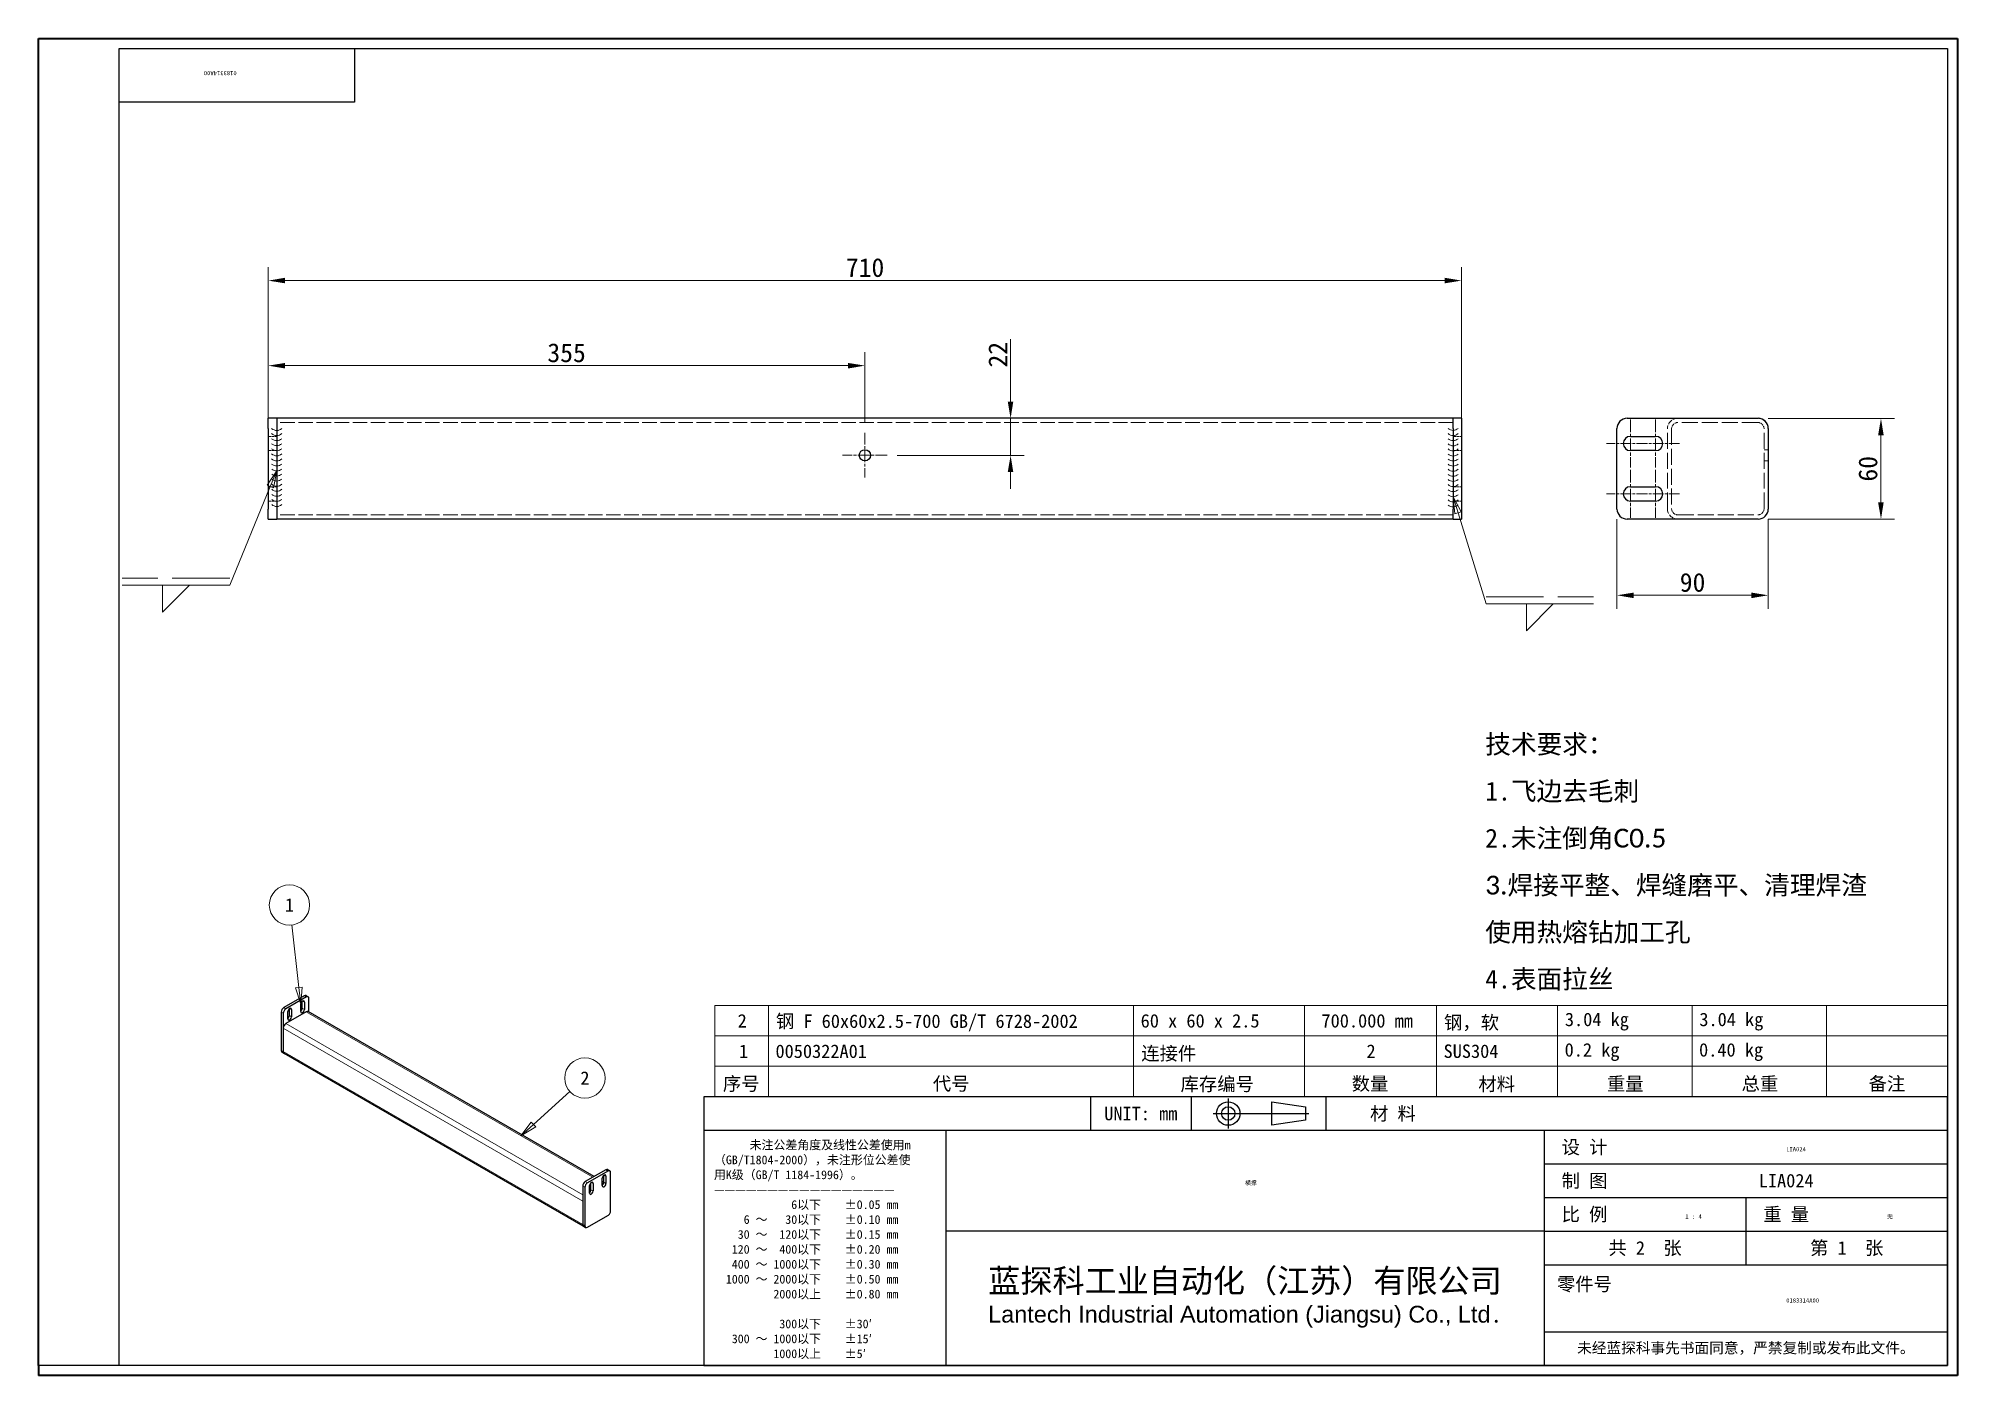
# Model space of a CAD drawing. Header units: millimetres. Extents: x 24 to 1166, y 22 to 818.
import ezdxf
from ezdxf.enums import TextEntityAlignment as Align

# ---------------------------------------------------------------- set-up
doc = ezdxf.new("R2018")
doc.units = ezdxf.units.MM
doc.header["$LTSCALE"] = 4
doc.linetypes.add('CHAIN', pattern=[0.3543, 0.2362, -0.0295, 0.0591, -0.0295])
doc.linetypes.add('DASHED', pattern=[0.2067, 0.1654, -0.0413])
for name, color, linetype, lineweight in [('1', 7, 'Continuous', 18), ('可见 (ISO)', 7, 'Continuous', 25), ('可见窄的 (ISO)', 7, 'Continuous', 18), ('图框 (ISO)', 7, 'Continuous', 35), ('标题 (ISO)', 7, 'Continuous', 25)]:
    doc.layers.add(name, color=color, linetype=linetype, lineweight=lineweight)
for name, color, linetype, lineweight, true_color in [('中心标记 (ISO)', 1, 'CHAIN', 18, 0xff0000), ('尺寸 (ISO)', 7, 'Continuous', 18, 0x008000), ('符号 (ISO)', 7, 'Continuous', 18, 0x008000), ('隐藏 (ISO)', 5, 'DASHED', 18, 0x0000ff)]:
    doc.layers.add(name, color=color, linetype=linetype, lineweight=lineweight, true_color=true_color)
doc.styles.get("Standard").update_dxf_attribs({"font": 'simfang.ttf'})
doc.styles.add('文本样式164', font='SimSun.ttf')
doc.styles.add('最新国标', font='simfang.ttf')
doc.styles.add('注释文本 (ISO)', font='simfang.ttf')
doc.dimstyles.new('默认 (GB)', dxfattribs={"dimscale": 4, "dimtxt": 2.8, "dimasz": 2.5, "dimexe": 2, "dimexo": 1.5, "dimgap": 0.5, "dimtad": 1, "dimtoh": 1, "dimdsep": 46, "dimtxsty": '最新国标', "dimcen": 0.09, "dimdle": 10, "dimclrd": 256, "dimclre": 256, "dimclrt": 256, "dimaunit": 1, "dimadec": 3, "dimazin": 2, "dimtfac": 0.535714, "dimtdec": 3, "dimtmove": 0, "dimatfit": 3, "dimfxl": 0, "dimtolj": 1, "dimlwd": -1, "dimlwe": -1, "dimarcsym": 0})

# ---------------------------------------------------------------- blocks, each defined once
blk = doc.blocks.new('图框 最新国标')
at = {"layer": '图框 (ISO)'}
for p, q in [((6, 7), (6, 204.5)), ((6, 204.5), (291.5, 204.5)), ((291.5, 204.5), (291.5, 5.5)), ((6, 7), (6, 5.5)), ((6, 7), (6, 5.5)), ((291.5, 5.5), (6, 5.5))]:
    blk.add_line(p, q, dxfattribs=at)
at = {"layer": '图框 (ISO)', "color": 7, "linetype": 'Continuous', "lineweight": 25}
for p, q in [((18, 203), (290, 203)), ((18, 7), (18, 203)), ((18, 203), (290, 203)), ((53, 203), (53, 195)), ((290, 203), (290, 7)), ((290, 203), (290, 7)), ((53, 195), (18, 195)), ((290, 7), (6, 7)), ((290, 7), (18, 7))]:
    blk.add_line(p, q, dxfattribs=at)
at = {"layer": '图框 (ISO)', "lineweight": 30}
blk.add_attdef('零件代号', text='', height=2.5, rotation=180, dxfattribs=at).set_placement((35.5, 199), align=Align.MIDDLE_CENTER)
blk = doc.blocks.new('标题栏 最新国标')
at = {"layer": '标题 (ISO)'}
for p, q in [((381.98, -183.84), (196.98, -183.84)), ((196.98, -183.84), (196.98, -223.84)), ((254.48, -183.84), (254.48, -188.84)), ((269.48, -183.84), (269.48, -188.84)), ((281.48, -188.09), (281.48, -184.59)), ((281.48, -184.59), (286.48, -185.34)), ((286.48, -185.34), (286.48, -187.34)), ((289.48, -183.84), (289.48, -188.84)), ((381.98, -223.84), (381.98, -183.84)), ((383.48, -183.84), (383.48, -225.34)), ((286.48, -187.34), (281.48, -188.09)), ((196.98, -188.84), (381.98, -188.84)), ((232.98, -188.84), (232.98, -223.84)), ((321.98, -188.84), (321.98, -223.84)), ((321.98, -193.84), (381.98, -193.84)), ((321.98, -198.84), (381.98, -198.84)), ((351.98, -198.84), (351.98, -208.84)), ((321.98, -203.84), (232.98, -203.84)), ((321.98, -203.84), (381.98, -203.84)), ((321.98, -208.84), (381.98, -208.84)), ((321.98, -218.84), (381.98, -218.84)), ((196.98, -223.84), (381.98, -223.84)), ((383.48, -225.34), (196.98, -225.34))]:
    blk.add_line(p, q, dxfattribs=at)
at = {"layer": '标题 (ISO)', "linetype": 'CHAIN', "ltscale": 5.000333}
blk.add_line((274.98, -184.09), (274.98, -188.59), dxfattribs=at)
at = {"layer": '标题 (ISO)', "linetype": 'CHAIN', "ltscale": 15.834605}
blk.add_line((272.73, -186.34), (286.98, -186.34), dxfattribs=at)
at = {"layer": '标题 (ISO)'}
for radius in [1.75, 1]:
    blk.add_circle((274.98, -186.34), radius, dxfattribs=at)
at = {"layer": '1', "style": '文本样式164'}
for s, p in [('UNIT: mm', (261.98, -186.34)), ('材 料', (299.48, -186.34)), ('设 计', (327.98, -191.34)), ('制 图', (327.98, -196.34)), ('比 例', (327.98, -201.34)), ('重 量', (357.98, -201.34)), ('共 2  张', (336.98, -206.34)), ('第 1  张', (366.98, -206.34))]:
    blk.add_text(s, height=2, dxfattribs=at).set_placement(p, align=Align.MIDDLE_CENTER)
at = {"layer": '标题 (ISO)', "style": '注释文本 (ISO)'}
for s, insert, char_height, attachment_point, line_spacing_factor in [('\\fSimSun|b0|i0;{\\H1.3000;      未注公差角度及线性公差使用m\\P}\\fSimSun|b0|i0;{\\H1.3000;（GB/T1804-2000），未注形位公差使\\P}\\fSimSun|b0|i0;{\\H1.3000;用K级（GB/T 1184-1996）。\\P}\\fSimSun|b0|i0;{\\H1.3000;—————————————————\\P}\\fSimSun|b0|i0;{\\H1.3000;             6以下    ±0.05 mm\\P}\\fSimSun|b0|i0;{\\H1.3000;     6 ～   30以下    ±0.10 mm\\P}\\fSimSun|b0|i0;{\\H1.3000;    30 ～  120以下    ±0.15 mm\\P}\\fSimSun|b0|i0;{\\H1.3000;   120 ～  400以下    ±0.20 mm\\P}\\fSimSun|b0|i0;{\\H1.3000;   400 ～ 1000以下    ±0.30 mm\\P}\\fSimSun|b0|i0;{\\H1.3000;  1000 ～ 2000以下    ±0.50 mm\\P}\\fSimSun|b0|i0;{\\H1.3000;          2000以上    ±0.80 mm\\P}\\fSimSun|b0|i0;{\\H1.3000;\\P}\\fSimSun|b0|i0;{\\H1.3000;           300以下    ±30′\\P}\\fSimSun|b0|i0;{\\H1.3000;   300 ～ 1000以下    ±15′\\P}\\fSimSun|b0|i0;{\\H1.3000;          1000以上    ±5′}', (198.48, -206.63), 1.3, 4, 1.023913), ('\\pxsm0.94;\\fMicrosoft YaHei|b0|i0;{\\H3.5000;蓝探科工业自动化（江苏）有限公司\\P}\\fArial|b0|i0;{\\H2.5000;Lantech Industrial Automation (Jiangsu) Co., Ltd}\\fFangSong|b0|i0;{\\H2.5000;.}', (277.48, -213.84), 2, 5, 0.978695)]:
    blk.add_mtext(s, dxfattribs=dict(at, insert=insert, char_height=char_height, attachment_point=attachment_point, line_spacing_factor=line_spacing_factor))
at = {"layer": '标题 (ISO)', "attachment_point": 5, "style": '注释文本 (ISO)'}
for s, insert, char_height in [('\\fFangSong|b0|i0;LIA024', (357.98, -196.34), 2), ('\\fFangSong|b0|i0;零件号', (327.98, -211.84), 2), ('\\fSimSun|b0|i0;{\\H1.6000;未经蓝探科事先书面同意，严禁复制或发布此文件。}', (351.98, -221.34), 1.6)]:
    blk.add_mtext(s, dxfattribs=dict(at, insert=insert, char_height=char_height))
at = {"layer": '标题 (ISO)', "lineweight": 30, "flags": 104}
for tag, height, p in [('材料', 2, (324.48, -186.34)), ('设计人', 2, (357.98, -191.34)), ('库存编号', 3.5, (277.48, -196.34)), ('视图比例', 2, (342.98, -201.34)), ('质量\\P3;', 2, (372.98, -201.34)), ('零件代号', 3.5, (357.98, -213.84))]:
    blk.add_attdef(tag, text='', height=height, dxfattribs=at).set_placement(p, align=Align.MIDDLE_CENTER)
blk = doc.blocks.new('明细栏')
at = {"layer": '符号 (ISO)'}
for p, q in [((290, 60.58), (106.61, 60.58)), ((106.61, 60.58), (106.61, 51.53)), ((114.61, 60.58), (114.61, 51.53)), ((168.93, 60.58), (168.93, 51.53)), ((194.33, 60.58), (194.33, 51.53)), ((214, 60.58), (214, 51.53)), ((232, 60.58), (232, 51.53)), ((252, 60.58), (252, 51.53)), ((272, 60.58), (272, 51.53)), ((290, 60.58), (290, 51.53)), ((290, 56.05), (106.61, 56.05)), ((290, 51.53), (106.61, 51.53)), ((106.61, 47), (106.61, 51.53)), ((114.61, 47), (114.61, 51.53)), ((168.93, 47), (168.93, 51.53)), ((194.33, 47), (194.33, 51.53)), ((214, 47), (214, 51.53)), ((232, 47), (232, 51.53)), ((252, 47), (252, 51.53)), ((272, 47), (272, 51.53)), ((290, 47), (290, 51.53)), ((290, 47), (106.61, 47))]:
    blk.add_line(p, q, dxfattribs=at)
at = {"layer": '符号 (ISO)', "char_height": 2, "attachment_point": 7, "style": '注释文本 (ISO)'}
for s, insert in [('2', (110.02, 57.3)), ('钢 F 60x60x2.5-700 GB/T 6728-2002', (115.71, 56.76)), ('60 x 60 x 2.5', (169.97, 57.27)), ('700.000 mm', (196.87, 57.27)), ('钢，软', (215.1, 56.76)), ('3.04 kg', (233.08, 56.85)), ('3.04 kg', (253.08, 56.85)), ('1', (110.22, 52.77)), ('0050322A01', (115.65, 52.74)), ('连接件', (170.06, 52.23)), ('2', (203.57, 52.78)), ('SUS304', (215.03, 52.75)), ('0.2 kg', (233.04, 52.32)), ('0.40 kg', (253.04, 52.32)), ('序号', (107.83, 47.71)), ('代号', (139.06, 47.73)), ('库存编号', (175.91, 47.66)), ('数量', (201.37, 47.72)), ('材料', (220.21, 47.68)), ('重量', (239.33, 47.78)), ('总重', (259.36, 47.75)), ('备注', (278.25, 47.74))]:
    blk.add_mtext(s, dxfattribs=dict(at, insert=insert))
blk = doc.blocks.new('*D6')
at = {"layer": 'Defpoints', "color": 0, "transparency": 16777216}
for p in [(1047.3, 591.8), (1120.4, 591.8), (1047.3, 531.8)]:
    blk.add_point(p, dxfattribs=at)
at = {"layer": '尺寸 (ISO)', "color": 116, "true_color": 0x00803f, "transparency": 16777216}
for p, q in [((1053.3, 591.8), (1128.4, 591.8)), ((1120.4, 541.8), (1120.4, 581.8)), ((1053.3, 531.8), (1128.4, 531.8))]:
    blk.add_line(p, q, dxfattribs=at)
for points in [[(1118.7, 581.8), (1122, 581.8), (1120.4, 591.8)], [(1118.7, 541.8), (1122, 541.8), (1120.4, 531.8)]]:
    blk.add_solid(points, dxfattribs=at)
at = {"layer": '尺寸 (ISO)', "transparency": 16777216, "insert": (1112.7, 561.8), "char_height": 11.2, "attachment_point": 5, "rotation": 90, "style": '最新国标'}
blk.add_mtext('\\A1;60', dxfattribs=at)
blk = doc.blocks.new('*D7')
at = {"layer": 'Defpoints', "color": 0, "transparency": 16777216}
for p in [(963.3, 537.8), (1053.3, 537.8), (963.3, 486.5)]:
    blk.add_point(p, dxfattribs=at)
at = {"layer": '尺寸 (ISO)', "color": 116, "true_color": 0x00803f, "transparency": 16777216}
for p, q in [((963.3, 531.8), (963.3, 478.5)), ((1053.3, 531.8), (1053.3, 478.5)), ((1043.3, 486.5), (973.3, 486.5))]:
    blk.add_line(p, q, dxfattribs=at)
for points in [[(973.3, 488.1), (973.3, 484.8), (963.3, 486.5)], [(1043.3, 488.1), (1043.3, 484.8), (1053.3, 486.5)]]:
    blk.add_solid(points, dxfattribs=at)
at = {"layer": '尺寸 (ISO)', "transparency": 16777216, "insert": (1008.3, 494.1), "char_height": 11.2, "attachment_point": 5, "style": '最新国标'}
blk.add_mtext('\\A1;90', dxfattribs=at)
blk = doc.blocks.new('引出序号1')
at = {"layer": '符号 (ISO)'}
for p, q in [((79.65, 42.87), (85.08, 47.77)), ((79.31, 43.24), (77.79, 41.2)), ((79.65, 42.87), (77.79, 41.2)), ((79.98, 42.5), (79.31, 43.24)), ((77.79, 41.2), (79.98, 42.5))]:
    blk.add_line(p, q, dxfattribs=at)
at = {"layer": '符号 (ISO)', "flags": 128}
blk.add_lwpolyline([(79.31, 43.24), (77.79, 41.2), (79.98, 42.5), (79.31, 43.24)], dxfattribs=at)
at = {"layer": '符号 (ISO)'}
blk.add_circle((87.3, 49.78), 3, dxfattribs=at)
blk.add_solid([(79.31, 43.24), (77.79, 41.2), (79.98, 42.5), (79.31, 43.24)], dxfattribs=at)
at = {"layer": '符号 (ISO)', "insert": (87.3, 49.78), "char_height": 2, "attachment_point": 5, "style": '注释文本 (ISO)'}
blk.add_mtext('2', dxfattribs=at)
blk = doc.blocks.new('引出序号2')
at = {"layer": '符号 (ISO)'}
for p, q in [((44.74, 63.26), (43.69, 72.56)), ((45.24, 63.32), (44.25, 63.2)), ((44.25, 63.2), (45.03, 60.78)), ((44.74, 63.26), (45.03, 60.78)), ((45.03, 60.78), (45.24, 63.32))]:
    blk.add_line(p, q, dxfattribs=at)
at = {"layer": '符号 (ISO)', "flags": 128}
blk.add_lwpolyline([(44.25, 63.2), (45.03, 60.78), (45.24, 63.32), (44.25, 63.2)], dxfattribs=at)
at = {"layer": '符号 (ISO)'}
blk.add_circle((43.35, 75.53), 3, dxfattribs=at)
blk.add_solid([(44.25, 63.2), (45.03, 60.78), (45.24, 63.32), (44.25, 63.2)], dxfattribs=at)
at = {"layer": '符号 (ISO)', "insert": (43.35, 75.53), "char_height": 2, "attachment_point": 5, "style": '注释文本 (ISO)'}
blk.add_mtext('1', dxfattribs=at)
blk = doc.blocks.new('Caterpillar1')
at = {"layer": '符号 (ISO)'}
for centre, radius in [((41.45, 147.28), 1.13), ((41.45, 146.53), 1.13), ((41.45, 145.77), 1.13), ((41.45, 145.02), 1.13), ((41.45, 144.27), 1.13), ((41.45, 143.51), 1.13), ((41.45, 142.76), 1.13), ((41.45, 142), 1.13), ((41.45, 141.25), 1.12), ((41.45, 140.49), 1.12), ((41.45, 139.74), 1.12), ((41.45, 138.98), 1.12), ((41.45, 138.23), 1.12), ((41.45, 137.47), 1.12), ((41.45, 136.72), 1.12), ((41.45, 135.96), 1.12)]:
    blk.add_arc(centre, radius, 228.1897, 311.8103, dxfattribs=at)
blk = doc.blocks.new('Caterpillar2')
at = {"layer": '符号 (ISO)'}
for centre, radius in [((216.45, 147.28), 1.12), ((216.45, 146.52), 1.12), ((216.45, 145.76), 1.12), ((216.45, 145), 1.13), ((216.45, 144.24), 1.13), ((216.45, 143.48), 1.13), ((216.45, 142.73), 1.12), ((216.45, 141.97), 1.12), ((216.45, 141.21), 1.12), ((216.45, 140.45), 1.12), ((216.45, 139.69), 1.12), ((216.45, 138.93), 1.12), ((216.45, 138.17), 1.12), ((216.45, 137.41), 1.12), ((216.45, 136.65), 1.12), ((216.45, 135.89), 1.12)]:
    blk.add_arc(centre, radius, 228.1897, 311.8103, dxfattribs=at)
blk = doc.blocks.new('焊接符号标识符1')
at = {"layer": '符号 (ISO)'}
for p, q in [((41.45, 140.12), (40.04, 138)), ((40.5, 137.81), (41.45, 140.12)), ((40.96, 137.62), (41.45, 140.12)), ((40.5, 137.81), (34.46, 123.12)), ((40.04, 138), (40.96, 137.62)), ((34.46, 123.12), (18.46, 123.12)), ((24.46, 123.12), (28.46, 123.12)), ((28.46, 123.12), (24.46, 119.12)), ((24.46, 119.12), (24.46, 123.12))]:
    blk.add_line(p, q, dxfattribs=at)
at = {"layer": '符号 (ISO)', "linetype": 'DASHED', "ltscale": 12.901145}
blk.add_line((34.46, 124.17), (18.46, 124.17), dxfattribs=at)
at = {"layer": '符号 (ISO)', "flags": 128}
blk.add_lwpolyline([(40.96, 137.62), (41.45, 140.12), (40.04, 138), (40.96, 137.62)], dxfattribs=at)
at = {"layer": '符号 (ISO)'}
blk.add_solid([(40.96, 137.62), (41.45, 140.12), (40.04, 138), (40.96, 137.62)], dxfattribs=at)
blk = doc.blocks.new('焊接符号标识符2')
at = {"layer": '符号 (ISO)'}
for p, q in [((217.19, 133.89), (216.45, 136.28)), ((217.66, 134.04), (216.45, 136.28)), ((216.45, 136.28), (216.71, 133.75)), ((216.71, 133.75), (217.66, 134.04)), ((217.19, 133.89), (221.35, 120.33)), ((221.35, 120.33), (237.35, 120.33)), ((227.35, 120.33), (231.35, 120.33)), ((231.35, 120.33), (227.35, 116.33)), ((227.35, 116.33), (227.35, 120.33))]:
    blk.add_line(p, q, dxfattribs=at)
at = {"layer": '符号 (ISO)', "linetype": 'DASHED', "ltscale": 12.901145}
blk.add_line((221.35, 121.38), (237.35, 121.38), dxfattribs=at)
at = {"layer": '符号 (ISO)', "flags": 128}
blk.add_lwpolyline([(217.66, 134.04), (216.45, 136.28), (216.71, 133.75), (217.66, 134.04)], dxfattribs=at)
at = {"layer": '符号 (ISO)'}
blk.add_solid([(217.66, 134.04), (216.45, 136.28), (216.71, 133.75), (217.66, 134.04)], dxfattribs=at)
blk = doc.blocks.new('*D14')
at = {"layer": 'Defpoints', "color": 0, "transparency": 16777216}
for p in [(160.8, 673.8), (160.8, 585.8), (870.8, 585.8)]:
    blk.add_point(p, dxfattribs=at)
at = {"layer": '尺寸 (ISO)', "color": 116, "true_color": 0x00803f, "transparency": 16777216}
for p, q in [((160.8, 591.8), (160.8, 681.8)), ((860.8, 673.8), (170.8, 673.8)), ((870.8, 591.8), (870.8, 681.8))]:
    blk.add_line(p, q, dxfattribs=at)
for points in [[(170.8, 675.5), (170.8, 672.2), (160.8, 673.8)], [(860.8, 675.5), (860.8, 672.2), (870.8, 673.8)]]:
    blk.add_solid(points, dxfattribs=at)
at = {"layer": '尺寸 (ISO)', "transparency": 16777216, "insert": (515.9, 681.5), "char_height": 11.2, "attachment_point": 5, "style": '最新国标'}
blk.add_mtext('\\A1;710', dxfattribs=at)
blk = doc.blocks.new('*D15')
at = {"layer": 'Defpoints', "color": 0, "transparency": 16777216}
for p in [(515.8, 623.2), (160.8, 585.8), (515.8, 583.2)]:
    blk.add_point(p, dxfattribs=at)
at = {"layer": '尺寸 (ISO)', "color": 116, "true_color": 0x00803f, "transparency": 16777216}
for p, q in [((160.8, 591.8), (160.8, 631.2)), ((515.8, 589.2), (515.8, 631.2)), ((170.8, 623.2), (505.8, 623.2))]:
    blk.add_line(p, q, dxfattribs=at)
for points in [[(170.8, 624.8), (170.8, 621.5), (160.8, 623.2)], [(505.8, 624.8), (505.8, 621.5), (515.8, 623.2)]]:
    blk.add_solid(points, dxfattribs=at)
at = {"layer": '尺寸 (ISO)', "transparency": 16777216, "insert": (338.3, 630.8), "char_height": 11.2, "attachment_point": 5, "style": '最新国标'}
blk.add_mtext('\\A1;355', dxfattribs=at)
blk = doc.blocks.new('*D16')
at = {"layer": 'Defpoints', "color": 0, "transparency": 16777216}
for p in [(612.7, 591.8), (529.1, 569.8), (602.5, 569.8)]:
    blk.add_point(p, dxfattribs=at)
at = {"layer": '尺寸 (ISO)', "color": 116, "true_color": 0x00803f, "transparency": 16777216}
for p, q in [((602.5, 601.8), (602.5, 639)), ((602.5, 569.8), (602.5, 591.8)), ((535.1, 569.8), (610.5, 569.8)), ((602.5, 559.8), (602.5, 549.8))]:
    blk.add_line(p, q, dxfattribs=at)
for points in [[(600.8, 601.8), (604.1, 601.8), (602.5, 591.8)], [(600.8, 559.8), (604.1, 559.8), (602.5, 569.8)]]:
    blk.add_solid(points, dxfattribs=at)
at = {"layer": '尺寸 (ISO)', "transparency": 16777216, "insert": (594.9, 629.7), "char_height": 11.2, "attachment_point": 5, "rotation": 90, "style": '最新国标'}
blk.add_mtext('\\A1;22', dxfattribs=at)

msp = doc.modelspace()

# ---------------------------------------------------------------- linework, layer by layer
at = {"layer": '中心标记 (ISO)', "ltscale": 7.402486}
for p, q in [((515.811, 583.168), (515.811, 556.521)), ((529.134, 569.844), (502.487, 569.844))]:
    msp.add_line(p, q, dxfattribs=at)
at = {"layer": '中心标记 (ISO)', "ltscale": 7.917253}
for p, q in [((971.315, 591.094), (971.315, 562.594)), ((986.315, 591.094), (986.315, 562.594)), ((971.315, 561.094), (971.315, 532.594)), ((986.315, 561.094), (986.315, 532.594))]:
    msp.add_line(p, q, dxfattribs=at)
at = {"layer": '中心标记 (ISO)', "ltscale": 6.736595}
for p, q in [((981.315, 576.844), (957.065, 576.844)), ((1000.565, 576.844), (976.315, 576.844)), ((981.315, 546.844), (957.065, 546.844)), ((1000.565, 546.844), (976.315, 546.844))]:
    msp.add_line(p, q, dxfattribs=at)
at = {"layer": '可见 (ISO)'}
for p, q in [((160.811, 585.844), (160.811, 591.844)), ((165.811, 591.844), (160.811, 591.844)), ((160.811, 585.844), (160.811, 537.844)), ((165.811, 591.844), (165.811, 585.844)), ((865.811, 591.844), (165.811, 591.844)), ((165.811, 585.844), (165.811, 537.844)), ((165.811, 585.594), (165.811, 538.094)), ((865.811, 585.844), (865.811, 591.844)), ((870.811, 591.844), (865.811, 591.844)), ((865.811, 585.844), (865.811, 537.844)), ((865.811, 585.594), (865.811, 538.094)), ((870.811, 591.844), (870.811, 585.844)), ((870.811, 585.844), (870.811, 537.844)), ((963.315, 537.844), (963.315, 585.844)), ((969.315, 591.844), (1047.315, 591.844)), ((1053.315, 585.844), (1053.315, 537.844)), ((971.315, 581.094), (986.315, 581.094)), ((986.315, 572.594), (971.315, 572.594)), ((971.315, 551.094), (986.315, 551.094)), ((160.811, 531.844), (160.811, 537.844)), ((165.811, 537.844), (165.811, 531.844)), ((865.811, 531.844), (865.811, 537.844)), ((870.811, 537.844), (870.811, 531.844)), ((986.315, 542.594), (971.315, 542.594)), ((160.811, 531.844), (165.811, 531.844)), ((865.811, 531.844), (165.811, 531.844)), ((865.811, 531.844), (870.811, 531.844)), ((1047.315, 531.844), (969.315, 531.844)), ((182.2, 248.141), (169.981, 241.087)), ((183.473, 247.406), (171.254, 240.352)), ((173.354, 236.273), (173.354, 240.442)), ((174.627, 239.948), (174.627, 235.538)), ((180.1, 238.698), (180.1, 243.107)), ((180.991, 240.682), (180.991, 244.851)), ((182.264, 244.357), (182.264, 239.948)), ((183.28, 248.248), (184.553, 247.513)), ((185, 238.394), (185, 246.524)), ((168.454, 238.441), (168.454, 215.514)), ((169.727, 237.706), (169.727, 214.779)), ((169.727, 228.815), (169.727, 214.853)), ((183.409, 238.551), (171.318, 231.57)), ((172.463, 234.289), (172.463, 238.698)), ((354.622, 140.462), (184.534, 238.663)), ((168.901, 214.525), (170.174, 213.79)), ((348.184, 111.059), (170.193, 213.823)), ((361.664, 144.528), (349.445, 137.473)), ((362.937, 143.793), (350.718, 136.738)), ((359.564, 135.085), (359.564, 139.494)), ((360.455, 137.095), (359.564, 137.61)), ((360.455, 137.069), (360.455, 141.238)), ((361.727, 140.743), (361.727, 136.334)), ((362.744, 144.635), (364.017, 143.9)), ((364.464, 119.984), (364.464, 142.911)), ((347.918, 134.828), (347.918, 111.9)), ((347.918, 125.936), (347.918, 111.974)), ((349.19, 134.093), (349.19, 111.166)), ((351.927, 130.676), (351.927, 135.085)), ((352.818, 132.66), (352.818, 136.829)), ((354.091, 136.334), (354.091, 131.925)), ((350.718, 110.284), (362.937, 117.338)), ((348.365, 110.912), (349.638, 110.177))]:
    msp.add_line(p, q, dxfattribs=at)
msp.add_circle((515.811, 569.844), 3.324, dxfattribs=at)
for centre, radius, start, end in [((969.315, 585.844), 6, 90, 180), ((1047.315, 585.844), 6, 0, 90), ((971.315, 576.844), 4.25, 90, 270), ((986.315, 576.844), 4.25, 270, 90), ((971.315, 546.844), 4.25, 90, 270), ((986.315, 546.844), 4.25, 270, 90), ((969.315, 537.844), 6, 180, 270), ((1047.315, 537.844), 6, 270, 0)]:
    msp.add_arc(centre, radius, start, end, dxfattribs=at)
for centre, major_axis, start_param, end_param in [((169.981, 239.323), (-1.08, -1.871), 3.92699082, 5.49778714), ((171.254, 238.588), (1.08, 1.871), 0.78539816, 2.35619449), ((173.545, 239.323), (0.765, 1.325), 5.49778714, 8.6393798), ((181.182, 243.732), (0.765, 1.325), 5.49778714, 8.6393798), ((179.909, 240.058), (0.765, 1.325), 4.10439042, 5.49778714), ((181.182, 239.323), (-0.765, -1.325), 5.49778714, 8.6393798), ((182.2, 246.377), (1.08, 1.871), 0, 0.78539816), ((183.473, 245.643), (1.08, 1.871), 5.49778714, 7.06858347), ((171.318, 229.733), (-1.125, -1.949), 3.92699082, 5.49778714), ((172.272, 235.649), (0.765, 1.325), 4.10439042, 5.49778714), ((173.545, 234.914), (-0.765, -1.325), 5.49778714, 8.6393798), ((183.409, 236.714), (1.125, 1.949), 0, 0.78539816), ((169.981, 216.396), (-1.08, -1.871), 5.49778714, 6.28318531), ((171.318, 215.771), (-1.125, -1.949), 5.49778714, 6.28318531), ((171.254, 215.661), (-1.08, -1.871), 5.49778714, 6.46924322), ((349.445, 135.71), (-1.08, -1.871), 3.92699082, 5.49778714), ((353.009, 135.71), (0.765, 1.325), 5.49778714, 8.6393798), ((360.646, 140.119), (0.765, 1.325), 5.49778714, 8.6393798), ((359.373, 136.444), (0.765, 1.325), 4.10439042, 5.49778714), ((361.664, 142.764), (1.08, 1.871), 0, 0.78539816), ((362.937, 142.029), (1.08, 1.871), 5.49778714, 7.06858347), ((350.718, 134.975), (1.08, 1.871), 0.78539816, 2.35619449), ((351.736, 132.035), (0.765, 1.325), 4.10439042, 5.49778714), ((353.009, 131.3), (-0.765, -1.325), 5.49778714, 8.6393798), ((360.646, 135.71), (-0.765, -1.325), 5.49778714, 8.6393798), ((362.937, 119.102), (-1.08, -1.871), 0.78539816, 2.35619449), ((349.445, 112.782), (-1.08, -1.871), 5.49778714, 6.28318531), ((350.718, 112.047), (-1.08, -1.871), 5.49778714, 7.06858347)]:
    msp.add_ellipse(centre, major_axis=major_axis, ratio=0.57735027, start_param=start_param, end_param=end_param, dxfattribs=at)
at = {"layer": '可见窄的 (ISO)'}
for p, q in [((171.254, 240.352), (169.981, 241.087)), ((173.545, 240.572), (174.627, 239.948)), ((180.991, 240.682), (182.264, 239.948)), ((181.182, 244.981), (182.264, 244.357)), ((182.2, 248.141), (183.473, 247.406)), ((168.454, 238.441), (169.727, 237.706)), ((347.918, 125.936), (169.727, 228.815)), ((347.918, 129.61), (171.318, 231.57)), ((173.354, 236.273), (174.627, 235.538)), ((353.963, 140.082), (183.409, 238.551)), ((169.727, 214.779), (168.454, 215.514)), ((347.918, 111.974), (169.727, 214.853)), ((350.718, 136.738), (349.445, 137.473)), ((360.455, 137.069), (361.727, 136.334)), ((360.646, 141.368), (361.727, 140.743)), ((361.664, 144.528), (362.937, 143.793)), ((347.918, 134.828), (349.19, 134.093)), ((352.818, 132.66), (354.091, 131.925)), ((353.009, 136.959), (354.091, 136.334)), ((360.327, 136.408), (359.564, 136.849)), ((349.19, 111.166), (347.918, 111.9))]:
    msp.add_line(p, q, dxfattribs=at)
at = {"layer": '隐藏 (ISO)', "ltscale": 13.025194}
for p, q in [((865.811, 589.344), (165.811, 589.344)), ((865.811, 534.344), (165.811, 534.344))]:
    msp.add_line(p, q, dxfattribs=at)
at = {"layer": '隐藏 (ISO)', "ltscale": 14.362603}
for p, q in [((993.315, 538.094), (993.315, 585.594)), ((995.815, 585.594), (995.815, 538.094)), ((1047.065, 589.344), (999.565, 589.344)), ((1050.815, 538.094), (1050.815, 585.594)), ((999.565, 534.344), (1047.065, 534.344))]:
    msp.add_line(p, q, dxfattribs=at)
at = {"layer": '隐藏 (ISO)', "ltscale": 2.380771}
for p, q in [((160.811, 581.094), (165.811, 581.094)), ((160.811, 572.594), (165.811, 572.594)), ((865.811, 581.094), (870.811, 581.094)), ((865.811, 572.594), (870.811, 572.594)), ((160.811, 551.094), (165.811, 551.094)), ((865.811, 551.094), (870.811, 551.094)), ((160.811, 542.594), (165.811, 542.594)), ((865.811, 542.594), (870.811, 542.594))]:
    msp.add_line(p, q, dxfattribs=at)
at = {"layer": '隐藏 (ISO)', "ltscale": 1.190335}
for p, q in [((1050.815, 573.168), (1053.315, 573.168)), ((1050.815, 566.521), (1053.315, 566.521))]:
    msp.add_line(p, q, dxfattribs=at)
at = {"layer": '隐藏 (ISO)', "ltscale": 4.674729}
for centre, start, end in [((999.565, 585.594), 90, 180), ((1047.065, 585.594), 0, 90), ((999.565, 538.094), 180, 270), ((1047.065, 538.094), 270, 0)]:
    msp.add_arc(centre, 6.25, start, end, dxfattribs=at)
at = {"layer": '隐藏 (ISO)', "ltscale": 2.804797}
for centre, start, end in [((999.565, 585.594), 90, 180), ((1047.065, 585.594), 0, 90), ((999.565, 538.094), 180, 270), ((1047.065, 538.094), 270, 0)]:
    msp.add_arc(centre, 3.75, start, end, dxfattribs=at)

# ---------------------------------------------------------------- block references
ref = msp.add_blockref('图框 最新国标', (0, 0), dxfattribs=dict(xscale=4, yscale=4, zscale=4))
lines = msp.add_mtext('0183314A00', dxfattribs={"layer": '图框 (ISO)', "insert": (142, 796), "char_height": 2.5, "attachment_point": 1, "rotation": 180})
ref.add_attrib('零件代号', '', (142, 796)).embed_mtext(lines)
ref = msp.add_blockref('标题栏 最新国标', (-367.93, 923.377), dxfattribs=dict(xscale=4, yscale=4, zscale=4))
lines = msp.add_mtext('0183314A00', dxfattribs={"layer": '标题 (ISO)', "insert": (1064, 68), "char_height": 2.5, "attachment_point": 1})
ref.add_attrib('零件代号', '', (1064, 68), dxfattribs={"flags": 104}).embed_mtext(lines)
lines = msp.add_mtext('横撑', dxfattribs={"layer": '标题 (ISO)', "insert": (742, 138), "char_height": 2.5, "attachment_point": 1})
ref.add_attrib('库存编号', '', (742, 138), dxfattribs={"flags": 104}).embed_mtext(lines)
lines = msp.add_mtext('无', dxfattribs={"layer": '标题 (ISO)', "insert": (1124, 118), "char_height": 2.5, "attachment_point": 1})
ref.add_attrib('质量\\P3;', '', (1124, 118), dxfattribs={"flags": 104}).embed_mtext(lines)
lines = msp.add_mtext('1 : 4', dxfattribs={"layer": '标题 (ISO)', "insert": (1004, 118), "char_height": 2.5, "attachment_point": 1})
ref.add_attrib('视图比例', '', (1004, 118), dxfattribs={"flags": 104}).embed_mtext(lines)
lines = msp.add_mtext('LIA024', dxfattribs={"layer": '标题 (ISO)', "insert": (1064, 158), "char_height": 2.5, "attachment_point": 1})
ref.add_attrib('设计人', '', (1064, 158), dxfattribs={"flags": 104}).embed_mtext(lines)
at = {"layer": '符号 (ISO)', "xscale": 4, "yscale": 4, "zscale": 4}
for name in ['Caterpillar1', 'Caterpillar2', '焊接符号标识符1', '焊接符号标识符2', '引出序号2', '明细栏', '引出序号1']:
    msp.add_blockref(name, (0, 0), dxfattribs=at)

# ---------------------------------------------------------------- texts
at = {"layer": '符号 (ISO)', "insert": (884.912, 327.349), "char_height": 11.2, "width": 248.13945, "attachment_point": 4, "line_spacing_factor": 1.497812, "style": '注释文本 (ISO)'}
msp.add_mtext('\\fFangSong|b0|i0;{\\H11.2000;技术要求：\\P}\\fFangSong|b0|i0;{\\H11.2000;1.飞边去毛刺\\P}\\fFangSong|b0|i0;{\\H11.2000;2.未注倒角}\\fCalibri|b0|i0;{\\H11.2000;C0.5}\\fFangSong|b0|i0;{\\H11.2000;\\P}\\fCalibri|b0|i0;{\\H11.2000;3.}\\fFangSong|b0|i0;{\\H11.2000;焊接平整、焊缝磨平、清理焊渣\\P}\\fFangSong|b0|i0;{\\H11.2000;使用热熔钻加工孔\\P}\\fFangSong|b0|i0;{\\H11.2000;4.表面拉丝}', dxfattribs=at)

# ---------------------------------------------------------------- dimensions: what is measured, and where the dimension line sits
at = {"layer": '尺寸 (ISO)', "color": 116, "true_color": 0x00803f}
for base, p1, p2, picture, middle in [((160.811, 673.844), (870.811, 585.844), (160.811, 585.844), '*D14', (515.851, 673.844)), ((963.315, 486.464), (1053.315, 537.844), (963.315, 537.844), '*D7', (1008.315, 486.464))]:
    dim = msp.add_linear_dim(base=base, p1=p1, p2=p2, dimstyle='默认 (GB)', override={"dimgap": 0.5, "dimtoh": 0, "dimdec": 2, "dimtol": 0, "dimlim": 0, "dimtp": 0, "dimtm": 0, "dimtdec": 3, "dimtofl": 0, "dimatfit": 1}, dxfattribs=at)
    dim.commit()
    dim.dimension.update_dxf_attribs({"geometry": picture, "text_midpoint": middle, "dimtype": 160})
for base, p1, p2, angle, override, picture, middle in [((515.811, 623.168), (160.811, 585.844), (515.811, 583.168), 180, {"dimgap": 0.5, "dimtoh": 0, "dimdec": 2, "dimtol": 0, "dimlim": 0, "dimtp": 0, "dimtm": 0, "dimtdec": 3, "dimtofl": 0, "dimatfit": 1}, '*D15', (338.311, 623.168)), ((602.48, 569.844), (612.744, 591.844), (529.134, 569.844), 90, {"dimgap": 0.5, "dimtoh": 0, "dimdec": 2, "dimse1": 1, "dimtol": 0, "dimlim": 0, "dimtp": 0, "dimtm": 0, "dimtdec": 3, "dimtofl": 1, "dimatfit": 1}, '*D16', (602.48, 629.704)), ((1120.368, 591.844), (1047.315, 531.844), (1047.315, 591.844), 270, {"dimgap": 0.5, "dimtoh": 0, "dimdec": 2, "dimtol": 0, "dimlim": 0, "dimtp": 0, "dimtm": 0, "dimtdec": 3, "dimtofl": 0, "dimatfit": 1}, '*D6', (1120.368, 561.844))]:
    dim = msp.add_linear_dim(base=base, p1=p1, p2=p2, angle=angle, dimstyle='默认 (GB)', override=override, dxfattribs=at)
    dim.commit()
    dim.dimension.update_dxf_attribs({"geometry": picture, "text_midpoint": middle, "dimtype": 160})

doc.saveas('drawing.dxf')
